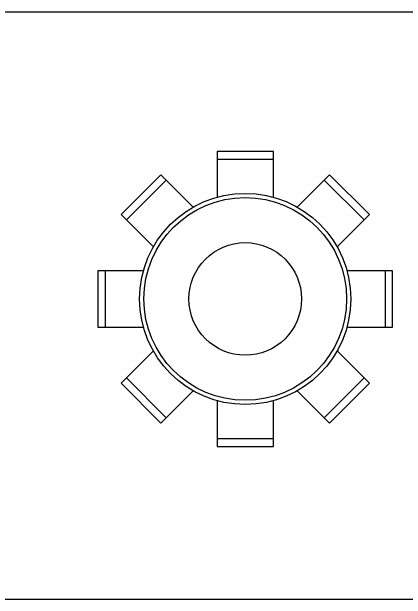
# Model space of a CAD drawing. Extents: x 185064 to 343242, y -369192 to -264966.
# Drawn here: x 198085 to 200888, y -307868 to -303696 of the extents above; entities that cross this region are included whole.
import ezdxf

# ---------------------------------------------------------------- set-up
doc = ezdxf.new("R2010")
doc.units = 0
doc.layers.add('WALL', color=9, linetype='Continuous')

# ---------------------------------------------------------------- blocks, each defined once
blk = doc.blocks.new('errrr')
at = {"color": 3}
for points in [[(199943.8, -305012.7), (199943.8, -304688.6), (199543.8, -304688.6), (199543.8, -305012.7)], [(199374.1, -305083), (199145, -304853.8), (198862.1, -305136.7), (199091.3, -305365.8)], [(200396.4, -305365.8), (200625.5, -305136.7), (200342.7, -304853.8), (200113.5, -305083)], [(199021, -305535.5), (198696.9, -305535.5), (198696.9, -305935.5), (199021, -305935.5)], [(200466.7, -305935.5), (200790.7, -305935.5), (200790.7, -305535.5), (200466.7, -305535.5)], [(199091.3, -306105.2), (198862.1, -306334.4), (199145, -306617.2), (199374.1, -306388.1)], [(200113.5, -306388.1), (200342.7, -306617.2), (200625.5, -306334.4), (200396.4, -306105.2)], [(199543.8, -306458.4), (199543.8, -306782.4), (199943.8, -306782.4), (199943.8, -306458.4)]]:
    blk.add_lwpolyline(points, dxfattribs=at)
for radius in [750, 400]:
    blk.add_circle((199743.8, -305735.5), radius, dxfattribs=at)
at = {"layer": 'WALL', "color": 3}
for p, q in [((199543.8, -304742.2), (199943.8, -304742.2)), ((198900, -305174.6), (199182.9, -304891.7)), ((200304.8, -304891.7), (200587.6, -305174.6)), ((198750.5, -305935.5), (198750.5, -305535.5)), ((200737.1, -305535.5), (200737.1, -305935.5)), ((199182.9, -306579.3), (198900, -306296.5)), ((200587.6, -306296.5), (200304.8, -306579.3)), ((199943.8, -306728.8), (199543.8, -306728.8))]:
    blk.add_line(p, q, dxfattribs=at)
at = {"layer": 'WALL', "color": 3, "ltscale": 0.1}
blk.add_circle((199743.8, -305735.5), 720, dxfattribs=at)

msp = doc.modelspace()

# ---------------------------------------------------------------- linework, layer by layer
at = {"color": 8}
for p, q in [((185063.7, -303695.7), (240052.7, -303695.7)), ((185063.7, -307868.5), (268937, -307868.5))]:
    msp.add_line(p, q, dxfattribs=at)

# ---------------------------------------------------------------- block references
msp.add_blockref('errrr', (0, 0))

doc.saveas('drawing.dxf')
